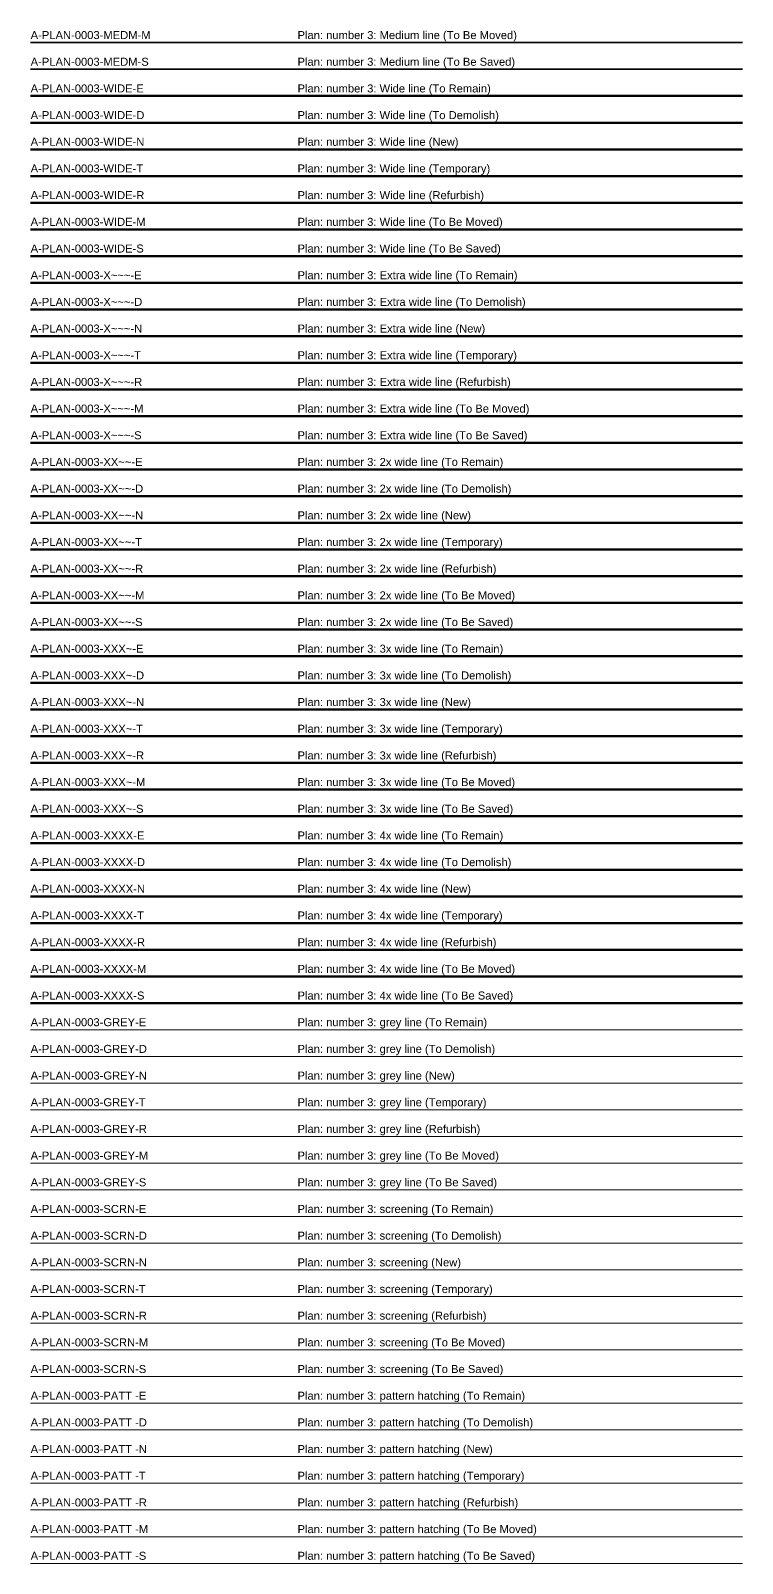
# Model space of a CAD drawing. Header units: millimetres. Extents: x 0 to 200, y -3472 to 3.
# Drawn here: x 0 to 200, y -3472.5 to -3041.6 of the extents above; entities that cross this region are included whole.
import ezdxf

# ---------------------------------------------------------------- set-up
doc = ezdxf.new("R2010")
doc.units = ezdxf.units.MM
for name, color, linetype, lineweight in [('A-PLAN-0003-GREY-D', 8, 'Continuous', 13), ('A-PLAN-0003-GREY-E', 8, 'Continuous', 13), ('A-PLAN-0003-GREY-M', 8, 'Continuous', 13), ('A-PLAN-0003-GREY-N', 8, 'Continuous', 13), ('A-PLAN-0003-GREY-R', 8, 'Continuous', 13), ('A-PLAN-0003-GREY-S', 8, 'Continuous', 13), ('A-PLAN-0003-GREY-T', 8, 'Continuous', 13), ('A-PLAN-0003-MEDM-M', 53, 'Continuous', 35), ('A-PLAN-0003-MEDM-S', 103, 'Continuous', 35), ('A-PLAN-0003-PATT -D', 19, 'Continuous', 13), ('A-PLAN-0003-PATT -E', 209, 'Continuous', 13), ('A-PLAN-0003-PATT -M', 59, 'Continuous', 13), ('A-PLAN-0003-PATT -N', 179, 'Continuous', 13), ('A-PLAN-0003-PATT -R', 139, 'Continuous', 13), ('A-PLAN-0003-PATT -S', 109, 'Continuous', 13), ('A-PLAN-0003-PATT -T', 39, 'Continuous', 13), ('A-PLAN-0003-SCRN-D', 9, 'Continuous', 13), ('A-PLAN-0003-SCRN-E', 9, 'Continuous', 13), ('A-PLAN-0003-SCRN-M', 9, 'Continuous', 13), ('A-PLAN-0003-SCRN-N', 9, 'Continuous', 13), ('A-PLAN-0003-SCRN-R', 9, 'Continuous', 13), ('A-PLAN-0003-SCRN-S', 9, 'Continuous', 13), ('A-PLAN-0003-SCRN-T', 9, 'Continuous', 13), ('A-PLAN-0003-WIDE-D', 14, 'Continuous', 50), ('A-PLAN-0003-WIDE-E', 204, 'Continuous', 50), ('A-PLAN-0003-WIDE-M', 54, 'Continuous', 50), ('A-PLAN-0003-WIDE-N', 174, 'Continuous', 50), ('A-PLAN-0003-WIDE-R', 134, 'Continuous', 50), ('A-PLAN-0003-WIDE-S', 104, 'Continuous', 50), ('A-PLAN-0003-WIDE-T', 34, 'Continuous', 50), ('A-PLAN-0003-XXXX-D', 18, 'Continuous', 200), ('A-PLAN-0003-XXXX-E', 208, 'Continuous', 200), ('A-PLAN-0003-XXXX-M', 58, 'Continuous', 200), ('A-PLAN-0003-XXXX-N', 178, 'Continuous', 200), ('A-PLAN-0003-XXXX-R', 138, 'Continuous', 200), ('A-PLAN-0003-XXXX-S', 108, 'Continuous', 200), ('A-PLAN-0003-XXXX-T', 38, 'Continuous', 200), ('A-PLAN-0003-XXX~-D', 17, 'Continuous', 140), ('A-PLAN-0003-XXX~-E', 207, 'Continuous', 140), ('A-PLAN-0003-XXX~-M', 57, 'Continuous', 140), ('A-PLAN-0003-XXX~-N', 177, 'Continuous', 140), ('A-PLAN-0003-XXX~-R', 137, 'Continuous', 140), ('A-PLAN-0003-XXX~-S', 107, 'Continuous', 140), ('A-PLAN-0003-XXX~-T', 37, 'Continuous', 140), ('A-PLAN-0003-XX~~-D', 16, 'Continuous', 100), ('A-PLAN-0003-XX~~-E', 206, 'Continuous', 100), ('A-PLAN-0003-XX~~-M', 56, 'Continuous', 100), ('A-PLAN-0003-XX~~-N', 176, 'Continuous', 100), ('A-PLAN-0003-XX~~-R', 136, 'Continuous', 100), ('A-PLAN-0003-XX~~-S', 106, 'Continuous', 100), ('A-PLAN-0003-XX~~-T', 36, 'Continuous', 100), ('A-PLAN-0003-X~~~-D', 15, 'Continuous', 70), ('A-PLAN-0003-X~~~-E', 205, 'Continuous', 70), ('A-PLAN-0003-X~~~-M', 55, 'Continuous', 70), ('A-PLAN-0003-X~~~-N', 175, 'Continuous', 70), ('A-PLAN-0003-X~~~-R', 135, 'Continuous', 70), ('A-PLAN-0003-X~~~-S', 105, 'Continuous', 70), ('A-PLAN-0003-X~~~-T', 35, 'Continuous', 70)]:
    doc.layers.add(name, color=color, linetype=linetype, lineweight=lineweight)
doc.styles.get("Standard").update_dxf_attribs({"font": 'arial.ttf'})

# ---------------------------------------------------------------- blocks, each defined once
blk = doc.blocks.new('Plan-stack')
at = {"layer": 'A-PLAN-0003-GREY-D'}
blk.add_line((0, -3330), (200, -3330), dxfattribs=at)
at = {"layer": 'A-PLAN-0003-GREY-E'}
blk.add_line((0, -3322.5), (200, -3322.5), dxfattribs=at)
at = {"layer": 'A-PLAN-0003-GREY-M'}
blk.add_line((0, -3360), (200, -3360), dxfattribs=at)
at = {"layer": 'A-PLAN-0003-GREY-N'}
blk.add_line((0, -3337.5), (200, -3337.5), dxfattribs=at)
at = {"layer": 'A-PLAN-0003-GREY-R'}
blk.add_line((0, -3352.5), (200, -3352.5), dxfattribs=at)
at = {"layer": 'A-PLAN-0003-GREY-S'}
blk.add_line((0, -3367.5), (200, -3367.5), dxfattribs=at)
at = {"layer": 'A-PLAN-0003-GREY-T'}
blk.add_line((0, -3345), (200, -3345), dxfattribs=at)
at = {"layer": 'A-PLAN-0003-MEDM-M'}
blk.add_line((0, -3045), (200, -3045), dxfattribs=at)
at = {"layer": 'A-PLAN-0003-MEDM-S'}
blk.add_line((0, -3052.5), (200, -3052.5), dxfattribs=at)
at = {"layer": 'A-PLAN-0003-PATT -D'}
blk.add_line((0, -3435), (200, -3435), dxfattribs=at)
at = {"layer": 'A-PLAN-0003-PATT -E'}
blk.add_line((0, -3427.5), (200, -3427.5), dxfattribs=at)
at = {"layer": 'A-PLAN-0003-PATT -M'}
blk.add_line((0, -3465), (200, -3465), dxfattribs=at)
at = {"layer": 'A-PLAN-0003-PATT -N'}
blk.add_line((0, -3442.5), (200, -3442.5), dxfattribs=at)
at = {"layer": 'A-PLAN-0003-PATT -R'}
blk.add_line((0, -3457.5), (200, -3457.5), dxfattribs=at)
at = {"layer": 'A-PLAN-0003-PATT -S'}
blk.add_line((0, -3472.5), (200, -3472.5), dxfattribs=at)
at = {"layer": 'A-PLAN-0003-PATT -T'}
blk.add_line((0, -3450), (200, -3450), dxfattribs=at)
at = {"layer": 'A-PLAN-0003-SCRN-D'}
blk.add_line((0, -3382.5), (200, -3382.5), dxfattribs=at)
at = {"layer": 'A-PLAN-0003-SCRN-E'}
blk.add_line((0, -3375), (200, -3375), dxfattribs=at)
at = {"layer": 'A-PLAN-0003-SCRN-M'}
blk.add_line((0, -3412.5), (200, -3412.5), dxfattribs=at)
at = {"layer": 'A-PLAN-0003-SCRN-N'}
blk.add_line((0, -3390), (200, -3390), dxfattribs=at)
at = {"layer": 'A-PLAN-0003-SCRN-R'}
blk.add_line((0, -3405), (200, -3405), dxfattribs=at)
at = {"layer": 'A-PLAN-0003-SCRN-S'}
blk.add_line((0, -3420), (200, -3420), dxfattribs=at)
at = {"layer": 'A-PLAN-0003-SCRN-T'}
blk.add_line((0, -3397.5), (200, -3397.5), dxfattribs=at)
at = {"layer": 'A-PLAN-0003-WIDE-D'}
blk.add_line((0, -3067.5), (200, -3067.5), dxfattribs=at)
at = {"layer": 'A-PLAN-0003-WIDE-E'}
blk.add_line((0, -3060), (200, -3060), dxfattribs=at)
at = {"layer": 'A-PLAN-0003-WIDE-M'}
blk.add_line((0, -3097.5), (200, -3097.5), dxfattribs=at)
at = {"layer": 'A-PLAN-0003-WIDE-N'}
blk.add_line((0, -3075), (200, -3075), dxfattribs=at)
at = {"layer": 'A-PLAN-0003-WIDE-R'}
blk.add_line((0, -3090), (200, -3090), dxfattribs=at)
at = {"layer": 'A-PLAN-0003-WIDE-S'}
blk.add_line((0, -3105), (200, -3105), dxfattribs=at)
at = {"layer": 'A-PLAN-0003-WIDE-T'}
blk.add_line((0, -3082.5), (200, -3082.5), dxfattribs=at)
at = {"layer": 'A-PLAN-0003-XXXX-D'}
blk.add_line((0, -3277.5), (200, -3277.5), dxfattribs=at)
at = {"layer": 'A-PLAN-0003-XXXX-E'}
blk.add_line((0, -3270), (200, -3270), dxfattribs=at)
at = {"layer": 'A-PLAN-0003-XXXX-M'}
blk.add_line((0, -3307.5), (200, -3307.5), dxfattribs=at)
at = {"layer": 'A-PLAN-0003-XXXX-N'}
blk.add_line((0, -3285), (200, -3285), dxfattribs=at)
at = {"layer": 'A-PLAN-0003-XXXX-R'}
blk.add_line((0, -3300), (200, -3300), dxfattribs=at)
at = {"layer": 'A-PLAN-0003-XXXX-S'}
blk.add_line((0, -3315), (200, -3315), dxfattribs=at)
at = {"layer": 'A-PLAN-0003-XXXX-T'}
blk.add_line((0, -3292.5), (200, -3292.5), dxfattribs=at)
at = {"layer": 'A-PLAN-0003-XXX~-D'}
blk.add_line((0, -3225), (200, -3225), dxfattribs=at)
at = {"layer": 'A-PLAN-0003-XXX~-E'}
blk.add_line((0, -3217.5), (200, -3217.5), dxfattribs=at)
at = {"layer": 'A-PLAN-0003-XXX~-M'}
blk.add_line((0, -3255), (200, -3255), dxfattribs=at)
at = {"layer": 'A-PLAN-0003-XXX~-N'}
blk.add_line((0, -3232.5), (200, -3232.5), dxfattribs=at)
at = {"layer": 'A-PLAN-0003-XXX~-R'}
blk.add_line((0, -3247.5), (200, -3247.5), dxfattribs=at)
at = {"layer": 'A-PLAN-0003-XXX~-S'}
blk.add_line((0, -3262.5), (200, -3262.5), dxfattribs=at)
at = {"layer": 'A-PLAN-0003-XXX~-T'}
blk.add_line((0, -3240), (200, -3240), dxfattribs=at)
at = {"layer": 'A-PLAN-0003-XX~~-D'}
blk.add_line((0, -3172.5), (200, -3172.5), dxfattribs=at)
at = {"layer": 'A-PLAN-0003-XX~~-E'}
blk.add_line((0, -3165), (200, -3165), dxfattribs=at)
at = {"layer": 'A-PLAN-0003-XX~~-M'}
blk.add_line((0, -3202.5), (200, -3202.5), dxfattribs=at)
at = {"layer": 'A-PLAN-0003-XX~~-N'}
blk.add_line((0, -3180), (200, -3180), dxfattribs=at)
at = {"layer": 'A-PLAN-0003-XX~~-R'}
blk.add_line((0, -3195), (200, -3195), dxfattribs=at)
at = {"layer": 'A-PLAN-0003-XX~~-S'}
blk.add_line((0, -3210), (200, -3210), dxfattribs=at)
at = {"layer": 'A-PLAN-0003-XX~~-T'}
blk.add_line((0, -3187.5), (200, -3187.5), dxfattribs=at)
at = {"layer": 'A-PLAN-0003-X~~~-D'}
blk.add_line((0, -3120), (200, -3120), dxfattribs=at)
at = {"layer": 'A-PLAN-0003-X~~~-E'}
blk.add_line((0, -3112.5), (200, -3112.5), dxfattribs=at)
at = {"layer": 'A-PLAN-0003-X~~~-M'}
blk.add_line((0, -3150), (200, -3150), dxfattribs=at)
at = {"layer": 'A-PLAN-0003-X~~~-N'}
blk.add_line((0, -3127.5), (200, -3127.5), dxfattribs=at)
at = {"layer": 'A-PLAN-0003-X~~~-R'}
blk.add_line((0, -3142.5), (200, -3142.5), dxfattribs=at)
at = {"layer": 'A-PLAN-0003-X~~~-S'}
blk.add_line((0, -3157.5), (200, -3157.5), dxfattribs=at)
at = {"layer": 'A-PLAN-0003-X~~~-T'}
blk.add_line((0, -3135), (200, -3135), dxfattribs=at)
at = {"layer": 'A-PLAN-0003-GREY-D'}
for s, p in [('A-PLAN-0003-GREY-D', (0, -3329)), ('Plan: number 3: grey line (To Demolish)', (75, -3329))]:
    blk.add_text(s, height=2.25, dxfattribs=at).set_placement(p)
at = {"layer": 'A-PLAN-0003-GREY-E'}
for s, p in [('A-PLAN-0003-GREY-E', (0, -3321.5)), ('Plan: number 3: grey line (To Remain)', (75, -3321.5))]:
    blk.add_text(s, height=2.25, dxfattribs=at).set_placement(p)
at = {"layer": 'A-PLAN-0003-GREY-M'}
for s, p in [('A-PLAN-0003-GREY-M', (0, -3359)), ('Plan: number 3: grey line (To Be Moved)', (75, -3359))]:
    blk.add_text(s, height=2.25, dxfattribs=at).set_placement(p)
at = {"layer": 'A-PLAN-0003-GREY-N'}
for s, p in [('A-PLAN-0003-GREY-N', (0, -3336.5)), ('Plan: number 3: grey line (New)', (75, -3336.5))]:
    blk.add_text(s, height=2.25, dxfattribs=at).set_placement(p)
at = {"layer": 'A-PLAN-0003-GREY-R'}
for s, p in [('A-PLAN-0003-GREY-R', (0, -3351.5)), ('Plan: number 3: grey line (Refurbish)', (75, -3351.5))]:
    blk.add_text(s, height=2.25, dxfattribs=at).set_placement(p)
at = {"layer": 'A-PLAN-0003-GREY-S'}
for s, p in [('A-PLAN-0003-GREY-S', (0, -3366.5)), ('Plan: number 3: grey line (To Be Saved)', (75, -3366.5))]:
    blk.add_text(s, height=2.25, dxfattribs=at).set_placement(p)
at = {"layer": 'A-PLAN-0003-GREY-T'}
for s, p in [('A-PLAN-0003-GREY-T', (0, -3344)), ('Plan: number 3: grey line (Temporary)', (75, -3344))]:
    blk.add_text(s, height=2.25, dxfattribs=at).set_placement(p)
at = {"layer": 'A-PLAN-0003-MEDM-M'}
for s, p in [('A-PLAN-0003-MEDM-M', (0, -3044)), ('Plan: number 3: Medium line (To Be Moved)', (75, -3044))]:
    blk.add_text(s, height=2.25, dxfattribs=at).set_placement(p)
at = {"layer": 'A-PLAN-0003-MEDM-S'}
for s, p in [('A-PLAN-0003-MEDM-S', (0, -3051.5)), ('Plan: number 3: Medium line (To Be Saved)', (75, -3051.5))]:
    blk.add_text(s, height=2.25, dxfattribs=at).set_placement(p)
at = {"layer": 'A-PLAN-0003-PATT -D'}
for s, p in [('A-PLAN-0003-PATT -D', (0, -3434)), ('Plan: number 3: pattern hatching (To Demolish)', (75, -3434))]:
    blk.add_text(s, height=2.25, dxfattribs=at).set_placement(p)
at = {"layer": 'A-PLAN-0003-PATT -E'}
for s, p in [('A-PLAN-0003-PATT -E', (0, -3426.5)), ('Plan: number 3: pattern hatching (To Remain)', (75, -3426.5))]:
    blk.add_text(s, height=2.25, dxfattribs=at).set_placement(p)
at = {"layer": 'A-PLAN-0003-PATT -M'}
for s, p in [('A-PLAN-0003-PATT -M', (0, -3464)), ('Plan: number 3: pattern hatching (To Be Moved)', (75, -3464))]:
    blk.add_text(s, height=2.25, dxfattribs=at).set_placement(p)
at = {"layer": 'A-PLAN-0003-PATT -N'}
for s, p in [('A-PLAN-0003-PATT -N', (0, -3441.5)), ('Plan: number 3: pattern hatching (New)', (75, -3441.5))]:
    blk.add_text(s, height=2.25, dxfattribs=at).set_placement(p)
at = {"layer": 'A-PLAN-0003-PATT -R'}
for s, p in [('A-PLAN-0003-PATT -R', (0, -3456.5)), ('Plan: number 3: pattern hatching (Refurbish)', (75, -3456.5))]:
    blk.add_text(s, height=2.25, dxfattribs=at).set_placement(p)
at = {"layer": 'A-PLAN-0003-PATT -S'}
for s, p in [('A-PLAN-0003-PATT -S', (0, -3471.5)), ('Plan: number 3: pattern hatching (To Be Saved)', (75, -3471.5))]:
    blk.add_text(s, height=2.25, dxfattribs=at).set_placement(p)
at = {"layer": 'A-PLAN-0003-PATT -T'}
for s, p in [('A-PLAN-0003-PATT -T', (0, -3449)), ('Plan: number 3: pattern hatching (Temporary)', (75, -3449))]:
    blk.add_text(s, height=2.25, dxfattribs=at).set_placement(p)
at = {"layer": 'A-PLAN-0003-SCRN-D'}
for s, p in [('A-PLAN-0003-SCRN-D', (0, -3381.5)), ('Plan: number 3: screening (To Demolish)', (75, -3381.5))]:
    blk.add_text(s, height=2.25, dxfattribs=at).set_placement(p)
at = {"layer": 'A-PLAN-0003-SCRN-E'}
for s, p in [('A-PLAN-0003-SCRN-E', (0, -3374)), ('Plan: number 3: screening (To Remain)', (75, -3374))]:
    blk.add_text(s, height=2.25, dxfattribs=at).set_placement(p)
at = {"layer": 'A-PLAN-0003-SCRN-M'}
for s, p in [('A-PLAN-0003-SCRN-M', (0, -3411.5)), ('Plan: number 3: screening (To Be Moved)', (75, -3411.5))]:
    blk.add_text(s, height=2.25, dxfattribs=at).set_placement(p)
at = {"layer": 'A-PLAN-0003-SCRN-N'}
for s, p in [('Plan: number 3: screening (New)', (75, -3389)), ('A-PLAN-0003-SCRN-N', (0, -3389))]:
    blk.add_text(s, height=2.25, dxfattribs=at).set_placement(p)
at = {"layer": 'A-PLAN-0003-SCRN-R'}
for s, p in [('A-PLAN-0003-SCRN-R', (0, -3404)), ('Plan: number 3: screening (Refurbish)', (75, -3404))]:
    blk.add_text(s, height=2.25, dxfattribs=at).set_placement(p)
at = {"layer": 'A-PLAN-0003-SCRN-S'}
for s, p in [('A-PLAN-0003-SCRN-S', (0, -3419)), ('Plan: number 3: screening (To Be Saved)', (75, -3419))]:
    blk.add_text(s, height=2.25, dxfattribs=at).set_placement(p)
at = {"layer": 'A-PLAN-0003-SCRN-T'}
for s, p in [('A-PLAN-0003-SCRN-T', (0, -3396.5)), ('Plan: number 3: screening (Temporary)', (75, -3396.5))]:
    blk.add_text(s, height=2.25, dxfattribs=at).set_placement(p)
at = {"layer": 'A-PLAN-0003-WIDE-D'}
for s, p in [('A-PLAN-0003-WIDE-D', (0, -3066.5)), ('Plan: number 3: Wide line (To Demolish)', (75, -3066.5))]:
    blk.add_text(s, height=2.25, dxfattribs=at).set_placement(p)
at = {"layer": 'A-PLAN-0003-WIDE-E'}
for s, p in [('A-PLAN-0003-WIDE-E', (0, -3059)), ('Plan: number 3: Wide line (To Remain)', (75, -3059))]:
    blk.add_text(s, height=2.25, dxfattribs=at).set_placement(p)
at = {"layer": 'A-PLAN-0003-WIDE-M'}
for s, p in [('A-PLAN-0003-WIDE-M', (0, -3096.5)), ('Plan: number 3: Wide line (To Be Moved)', (75, -3096.5))]:
    blk.add_text(s, height=2.25, dxfattribs=at).set_placement(p)
at = {"layer": 'A-PLAN-0003-WIDE-N'}
for s, p in [('A-PLAN-0003-WIDE-N', (0, -3074)), ('Plan: number 3: Wide line (New)', (75, -3074))]:
    blk.add_text(s, height=2.25, dxfattribs=at).set_placement(p)
at = {"layer": 'A-PLAN-0003-WIDE-R'}
for s, p in [('A-PLAN-0003-WIDE-R', (0, -3089)), ('Plan: number 3: Wide line (Refurbish)', (75, -3089))]:
    blk.add_text(s, height=2.25, dxfattribs=at).set_placement(p)
at = {"layer": 'A-PLAN-0003-WIDE-S'}
for s, p in [('A-PLAN-0003-WIDE-S', (0, -3104)), ('Plan: number 3: Wide line (To Be Saved)', (75, -3104))]:
    blk.add_text(s, height=2.25, dxfattribs=at).set_placement(p)
at = {"layer": 'A-PLAN-0003-WIDE-T'}
for s, p in [('A-PLAN-0003-WIDE-T', (0, -3081.5)), ('Plan: number 3: Wide line (Temporary)', (75, -3081.5))]:
    blk.add_text(s, height=2.25, dxfattribs=at).set_placement(p)
at = {"layer": 'A-PLAN-0003-XXXX-D'}
for s, p in [('A-PLAN-0003-XXXX-D', (0, -3276.5)), ('Plan: number 3: 4x wide line (To Demolish)', (75, -3276.5))]:
    blk.add_text(s, height=2.25, dxfattribs=at).set_placement(p)
at = {"layer": 'A-PLAN-0003-XXXX-E'}
for s, p in [('A-PLAN-0003-XXXX-E', (0, -3269)), ('Plan: number 3: 4x wide line (To Remain)', (75, -3269))]:
    blk.add_text(s, height=2.25, dxfattribs=at).set_placement(p)
at = {"layer": 'A-PLAN-0003-XXXX-M'}
for s, p in [('A-PLAN-0003-XXXX-M', (0, -3306.5)), ('Plan: number 3: 4x wide line (To Be Moved)', (75, -3306.5))]:
    blk.add_text(s, height=2.25, dxfattribs=at).set_placement(p)
at = {"layer": 'A-PLAN-0003-XXXX-N'}
for s, p in [('A-PLAN-0003-XXXX-N', (0, -3284)), ('Plan: number 3: 4x wide line (New)', (75, -3284))]:
    blk.add_text(s, height=2.25, dxfattribs=at).set_placement(p)
at = {"layer": 'A-PLAN-0003-XXXX-R'}
for s, p in [('A-PLAN-0003-XXXX-R', (0, -3299)), ('Plan: number 3: 4x wide line (Refurbish)', (75, -3299))]:
    blk.add_text(s, height=2.25, dxfattribs=at).set_placement(p)
at = {"layer": 'A-PLAN-0003-XXXX-S'}
for s, p in [('A-PLAN-0003-XXXX-S', (0, -3314)), ('Plan: number 3: 4x wide line (To Be Saved)', (75, -3314))]:
    blk.add_text(s, height=2.25, dxfattribs=at).set_placement(p)
at = {"layer": 'A-PLAN-0003-XXXX-T'}
for s, p in [('A-PLAN-0003-XXXX-T', (0, -3291.5)), ('Plan: number 3: 4x wide line (Temporary)', (75, -3291.5))]:
    blk.add_text(s, height=2.25, dxfattribs=at).set_placement(p)
at = {"layer": 'A-PLAN-0003-XXX~-D'}
for s, p in [('A-PLAN-0003-XXX~-D', (0, -3224)), ('Plan: number 3: 3x wide line (To Demolish)', (75, -3224))]:
    blk.add_text(s, height=2.25, dxfattribs=at).set_placement(p)
at = {"layer": 'A-PLAN-0003-XXX~-E'}
for s, p in [('A-PLAN-0003-XXX~-E', (0, -3216.5)), ('Plan: number 3: 3x wide line (To Remain)', (75, -3216.5))]:
    blk.add_text(s, height=2.25, dxfattribs=at).set_placement(p)
at = {"layer": 'A-PLAN-0003-XXX~-M'}
for s, p in [('A-PLAN-0003-XXX~-M', (0, -3254)), ('Plan: number 3: 3x wide line (To Be Moved)', (75, -3254))]:
    blk.add_text(s, height=2.25, dxfattribs=at).set_placement(p)
at = {"layer": 'A-PLAN-0003-XXX~-N'}
for s, p in [('A-PLAN-0003-XXX~-N', (0, -3231.5)), ('Plan: number 3: 3x wide line (New)', (75, -3231.5))]:
    blk.add_text(s, height=2.25, dxfattribs=at).set_placement(p)
at = {"layer": 'A-PLAN-0003-XXX~-R'}
for s, p in [('A-PLAN-0003-XXX~-R', (0, -3246.5)), ('Plan: number 3: 3x wide line (Refurbish)', (75, -3246.5))]:
    blk.add_text(s, height=2.25, dxfattribs=at).set_placement(p)
at = {"layer": 'A-PLAN-0003-XXX~-S'}
for s, p in [('A-PLAN-0003-XXX~-S', (0, -3261.5)), ('Plan: number 3: 3x wide line (To Be Saved)', (75, -3261.5))]:
    blk.add_text(s, height=2.25, dxfattribs=at).set_placement(p)
at = {"layer": 'A-PLAN-0003-XXX~-T'}
for s, p in [('A-PLAN-0003-XXX~-T', (0, -3239)), ('Plan: number 3: 3x wide line (Temporary)', (75, -3239))]:
    blk.add_text(s, height=2.25, dxfattribs=at).set_placement(p)
at = {"layer": 'A-PLAN-0003-XX~~-D'}
for s, p in [('A-PLAN-0003-XX~~-D', (0, -3171.5)), ('Plan: number 3: 2x wide line (To Demolish)', (75, -3171.5))]:
    blk.add_text(s, height=2.25, dxfattribs=at).set_placement(p)
at = {"layer": 'A-PLAN-0003-XX~~-E'}
for s, p in [('A-PLAN-0003-XX~~-E', (0, -3164)), ('Plan: number 3: 2x wide line (To Remain)', (75, -3164))]:
    blk.add_text(s, height=2.25, dxfattribs=at).set_placement(p)
at = {"layer": 'A-PLAN-0003-XX~~-M'}
for s, p in [('A-PLAN-0003-XX~~-M', (0, -3201.5)), ('Plan: number 3: 2x wide line (To Be Moved)', (75, -3201.5))]:
    blk.add_text(s, height=2.25, dxfattribs=at).set_placement(p)
at = {"layer": 'A-PLAN-0003-XX~~-N'}
for s, p in [('A-PLAN-0003-XX~~-N', (0, -3179)), ('Plan: number 3: 2x wide line (New)', (75, -3179))]:
    blk.add_text(s, height=2.25, dxfattribs=at).set_placement(p)
at = {"layer": 'A-PLAN-0003-XX~~-R'}
for s, p in [('A-PLAN-0003-XX~~-R', (0, -3194)), ('Plan: number 3: 2x wide line (Refurbish)', (75, -3194))]:
    blk.add_text(s, height=2.25, dxfattribs=at).set_placement(p)
at = {"layer": 'A-PLAN-0003-XX~~-S'}
for s, p in [('A-PLAN-0003-XX~~-S', (0, -3209)), ('Plan: number 3: 2x wide line (To Be Saved)', (75, -3209))]:
    blk.add_text(s, height=2.25, dxfattribs=at).set_placement(p)
at = {"layer": 'A-PLAN-0003-XX~~-T'}
for s, p in [('A-PLAN-0003-XX~~-T', (0, -3186.5)), ('Plan: number 3: 2x wide line (Temporary)', (75, -3186.5))]:
    blk.add_text(s, height=2.25, dxfattribs=at).set_placement(p)
at = {"layer": 'A-PLAN-0003-X~~~-D'}
for s, p in [('A-PLAN-0003-X~~~-D', (0, -3119)), ('Plan: number 3: Extra wide line (To Demolish)', (75, -3119))]:
    blk.add_text(s, height=2.25, dxfattribs=at).set_placement(p)
at = {"layer": 'A-PLAN-0003-X~~~-E'}
for s, p in [('A-PLAN-0003-X~~~-E', (0, -3111.5)), ('Plan: number 3: Extra wide line (To Remain)', (75, -3111.5))]:
    blk.add_text(s, height=2.25, dxfattribs=at).set_placement(p)
at = {"layer": 'A-PLAN-0003-X~~~-M'}
for s, p in [('A-PLAN-0003-X~~~-M', (0, -3149)), ('Plan: number 3: Extra wide line (To Be Moved)', (75, -3149))]:
    blk.add_text(s, height=2.25, dxfattribs=at).set_placement(p)
at = {"layer": 'A-PLAN-0003-X~~~-N'}
for s, p in [('A-PLAN-0003-X~~~-N', (0, -3126.5)), ('Plan: number 3: Extra wide line (New)', (75, -3126.5))]:
    blk.add_text(s, height=2.25, dxfattribs=at).set_placement(p)
at = {"layer": 'A-PLAN-0003-X~~~-R'}
for s, p in [('A-PLAN-0003-X~~~-R', (0, -3141.5)), ('Plan: number 3: Extra wide line (Refurbish)', (75, -3141.5))]:
    blk.add_text(s, height=2.25, dxfattribs=at).set_placement(p)
at = {"layer": 'A-PLAN-0003-X~~~-S'}
for s, p in [('A-PLAN-0003-X~~~-S', (0, -3156.5)), ('Plan: number 3: Extra wide line (To Be Saved)', (75, -3156.5))]:
    blk.add_text(s, height=2.25, dxfattribs=at).set_placement(p)
at = {"layer": 'A-PLAN-0003-X~~~-T'}
for s, p in [('A-PLAN-0003-X~~~-T', (0, -3134)), ('Plan: number 3: Extra wide line (Temporary)', (75, -3134))]:
    blk.add_text(s, height=2.25, dxfattribs=at).set_placement(p)

msp = doc.modelspace()

# ---------------------------------------------------------------- block references
msp.add_blockref('Plan-stack', (0, 0))

doc.saveas('drawing.dxf')
